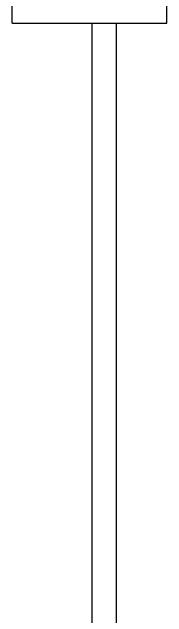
# Model space of a CAD drawing. Header units: metres. Extents: x 0 to 31.2, y 0 to 17.3.
# Drawn here: x 0.008 to 1, y 4.066 to 7.953 of the extents above; entities that cross this region are included whole.
import ezdxf

# ---------------------------------------------------------------- set-up
doc = ezdxf.new("R2010")
doc.units = ezdxf.units.M
doc.header["$MEASUREMENT"] = 0
doc.layers.add('Wall Layer', color=72, linetype='CONTINUOUS')

msp = doc.modelspace()

# ---------------------------------------------------------------- linework, layer by layer
at = {"layer": 'Wall Layer'}
for points in [[(0.3239, 7.8814), (0.9998, 7.8814), (0.9998, 9.4421), (0.0085, 9.4421)], [(0.0085, 7.8814), (0.0085, 9.4421)], [(0.0085, 7.8814), (0.3239, 7.8814)], [(0.5189, 7.8814), (0.5189, 1.4369)], [(0.6749, 7.8814), (0.6749, 1.4369)]]:
    msp.add_lwpolyline(points, dxfattribs=at)

doc.saveas('drawing.dxf')
